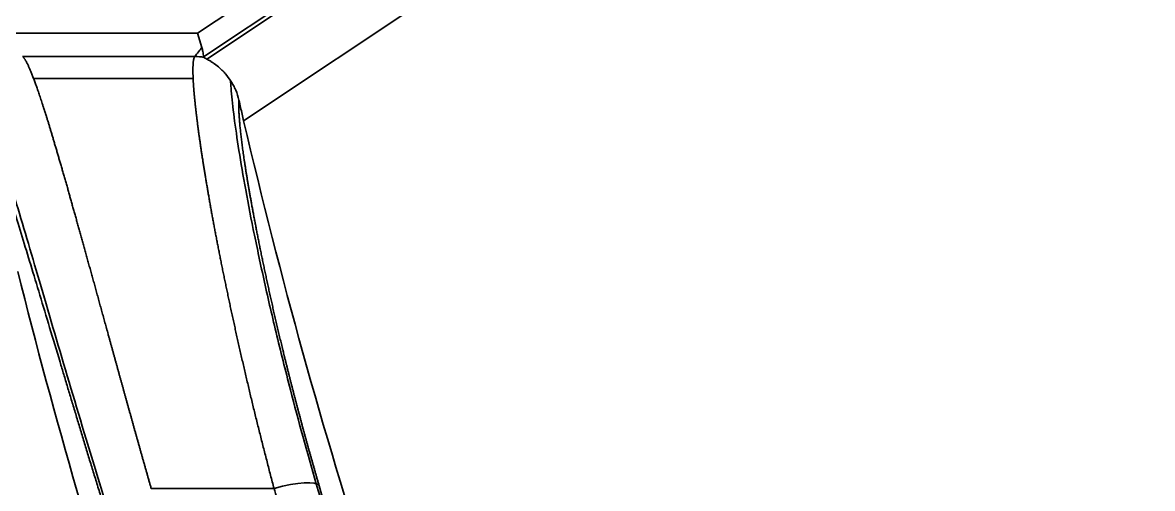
# Model space of a CAD drawing. Header units: millimetres. Extents: x 158 to 1533, y 732 to 1642.
# Drawn here: x 588.6 to 600.63, y 1045.9 to 1050.86 of the extents above; entities that cross this region are included whole.
import ezdxf

# ---------------------------------------------------------------- set-up
doc = ezdxf.new("R2010")
doc.units = ezdxf.units.MM
doc.layers.add('1', color=7, linetype='Continuous', true_color=0xffffff)

msp = doc.modelspace()

# ---------------------------------------------------------------- linework, layer by layer
at = {"layer": '1', "color": 7, "linetype": 'Continuous', "lineweight": 35}
for p, q in [((590.462, 1050.746), (598.269, 1055.951)), ((590.524, 1050.494), (598.343, 1055.706)), ((598.365, 1055.673), (590.561, 1050.47)), ((598.788, 1055.038), (590.952, 1049.814)), ((588.29, 1050.746), (590.462, 1050.746)), ((590.508, 1050.595), (590.462, 1050.746)), ((590.432, 1050.499), (588.599, 1050.499)), ((588.715, 1050.266), (590.414, 1050.266)), ((591.276, 1045.902), (589.967, 1045.902))]:
    msp.add_line(p, q, dxfattribs=at)
for centre, major_axis, ratio, start_param, end_param in [((590.432, 1049.997), (0.393, -0.313), 0.997766, 2.050492, 2.241432), ((591.276, 1045.784), (0.482, 0.141), 0.227382, 0.053725, 1.504657)]:
    msp.add_ellipse(centre, major_axis=major_axis, ratio=ratio, start_param=start_param, end_param=end_param, dxfattribs=at)
for points in [[(590.432, 1050.499), (590.457, 1050.531), (590.483, 1050.563), (590.508, 1050.595)], [(590.524, 1050.494), (590.524, 1050.493), (590.525, 1050.491), (590.527, 1050.49)]]:
    msp.add_open_spline(points, degree=3, dxfattribs=at)
for points, knots in [([(590.508, 1050.595), (590.512, 1050.581), (590.515, 1050.567), (590.521, 1050.534), (590.523, 1050.514), (590.524, 1050.494)], [0, 0, 0, 0, 0.433166, 0.433166, 1, 1, 1, 1]), ([(588.599, 1050.499), (588.6, 1050.498), (588.603, 1050.495), (588.608, 1050.49), (588.612, 1050.484), (588.617, 1050.477), (588.622, 1050.47), (588.628, 1050.461), (588.633, 1050.452), (588.639, 1050.442), (588.645, 1050.431), (588.651, 1050.419), (588.657, 1050.406), (588.663, 1050.392), (588.67, 1050.378), (588.676, 1050.362), (588.683, 1050.346), (588.69, 1050.329), (588.698, 1050.311), (588.705, 1050.292), (588.713, 1050.272), (588.721, 1050.252), (588.729, 1050.23), (588.737, 1050.208), (588.745, 1050.184), (588.754, 1050.16), (588.762, 1050.135), (588.771, 1050.109), (588.78, 1050.083), (588.789, 1050.055), (588.799, 1050.027), (588.808, 1049.997), (588.818, 1049.967), (588.828, 1049.936), (588.838, 1049.904), (588.849, 1049.872), (588.859, 1049.838), (588.87, 1049.804), (588.881, 1049.768), (588.892, 1049.732), (588.903, 1049.695), (588.914, 1049.658), (588.926, 1049.619), (588.937, 1049.58), (588.949, 1049.539), (588.962, 1049.498), (588.974, 1049.456), (588.986, 1049.414), (588.999, 1049.37), (589.012, 1049.326), (589.025, 1049.281), (589.038, 1049.235), (589.051, 1049.188), (589.065, 1049.141), (589.076, 1049.102), (589.085, 1049.071), (589.091, 1049.049), (589.097, 1049.028), (589.103, 1049.006), (589.109, 1048.983), (589.116, 1048.961), (589.122, 1048.939), (589.128, 1048.916), (589.135, 1048.893), (589.141, 1048.87), (589.148, 1048.847), (589.154, 1048.824), (589.161, 1048.8), (589.168, 1048.777), (589.174, 1048.753), (589.181, 1048.729), (589.188, 1048.705), (589.195, 1048.68), (589.201, 1048.656), (589.208, 1048.631), (589.215, 1048.606), (589.222, 1048.581), (589.229, 1048.556), (589.236, 1048.531), (589.243, 1048.505), (589.25, 1048.48), (589.258, 1048.454), (589.265, 1048.428), (589.272, 1048.402), (589.279, 1048.375), (589.287, 1048.349), (589.294, 1048.322), (589.302, 1048.295), (589.309, 1048.268), (589.317, 1048.241), (589.324, 1048.214), (589.332, 1048.187), (589.339, 1048.159), (589.347, 1048.131), (589.355, 1048.103), (589.363, 1048.075), (589.37, 1048.047), (589.378, 1048.019), (589.386, 1047.99), (589.394, 1047.961), (589.402, 1047.932), (589.41, 1047.903), (589.418, 1047.874), (589.426, 1047.845), (589.434, 1047.815), (589.442, 1047.786), (589.451, 1047.756), (589.459, 1047.726), (589.467, 1047.696), (589.476, 1047.666), (589.484, 1047.635), (589.492, 1047.605), (589.501, 1047.574), (589.509, 1047.543), (589.518, 1047.512), (589.527, 1047.481), (589.535, 1047.449), (589.544, 1047.418), (589.553, 1047.386), (589.561, 1047.355), (589.57, 1047.323), (589.579, 1047.291), (589.588, 1047.259), (589.597, 1047.226), (589.606, 1047.194), (589.615, 1047.161), (589.624, 1047.128), (589.633, 1047.096), (589.642, 1047.063), (589.651, 1047.029), (589.661, 1046.996), (589.67, 1046.963), (589.679, 1046.929), (589.689, 1046.896), (589.698, 1046.862), (589.707, 1046.828), (589.717, 1046.794), (589.726, 1046.759), (589.736, 1046.725), (589.746, 1046.691), (589.755, 1046.656), (589.765, 1046.621), (589.775, 1046.587), (589.784, 1046.552), (589.794, 1046.516), (589.804, 1046.481), (589.814, 1046.446), (589.824, 1046.41), (589.834, 1046.375), (589.844, 1046.339), (589.854, 1046.303), (589.864, 1046.268), (589.874, 1046.231), (589.884, 1046.195), (589.895, 1046.159), (589.905, 1046.123), (589.915, 1046.086), (589.926, 1046.05), (589.936, 1046.013), (589.946, 1045.976), (589.957, 1045.939), (589.964, 1045.915), (589.967, 1045.902)], [0, 0, 0, 0, 0.009142, 0.018296, 0.02746, 0.036635, 0.045822, 0.055019, 0.064228, 0.073447, 0.082678, 0.091921, 0.101174, 0.11044, 0.119716, 0.129004, 0.138304, 0.147615, 0.156938, 0.166273, 0.175619, 0.184977, 0.194347, 0.203729, 0.213123, 0.222529, 0.231947, 0.241378, 0.25082, 0.260274, 0.269741, 0.27922, 0.288712, 0.298216, 0.307732, 0.317261, 0.326803, 0.336357, 0.345923, 0.355503, 0.365095, 0.3747, 0.384318, 0.393948, 0.403592, 0.413248, 0.422918, 0.432601, 0.442296, 0.452005, 0.461727, 0.471463, 0.481211, 0.490973, 0.500749, 0.505052, 0.509363, 0.51368, 0.518003, 0.522334, 0.526671, 0.531015, 0.535365, 0.539723, 0.544087, 0.548457, 0.552835, 0.557219, 0.56161, 0.566008, 0.570413, 0.574824, 0.579243, 0.583667, 0.588099, 0.592538, 0.596983, 0.601435, 0.605894, 0.61036, 0.614832, 0.619311, 0.623797, 0.62829, 0.63279, 0.637297, 0.64181, 0.64633, 0.650857, 0.655391, 0.659932, 0.664479, 0.669034, 0.673595, 0.678163, 0.682738, 0.68732, 0.691908, 0.696504, 0.701106, 0.705716, 0.710332, 0.714955, 0.719585, 0.724222, 0.728865, 0.733516, 0.738173, 0.742838, 0.747509, 0.752187, 0.756872, 0.761564, 0.766263, 0.770969, 0.775682, 0.780401, 0.785128, 0.789861, 0.794602, 0.799349, 0.804104, 0.808865, 0.813633, 0.818408, 0.82319, 0.827979, 0.832775, 0.837578, 0.842388, 0.847205, 0.852029, 0.85686, 0.861698, 0.866543, 0.871395, 0.876253, 0.881119, 0.885992, 0.890872, 0.895758, 0.900652, 0.905553, 0.91046, 0.915375, 0.920297, 0.925226, 0.930161, 0.935104, 0.940054, 0.945011, 0.949975, 0.954946, 0.959923, 0.964908, 0.9699, 0.974899, 0.979905, 0.984918, 0.989939, 0.994966, 1, 1, 1, 1]), ([(591.276, 1045.902), (591.27, 1045.926), (591.257, 1045.973), (591.238, 1046.044), (591.22, 1046.115), (591.202, 1046.185), (591.183, 1046.255), (591.166, 1046.325), (591.148, 1046.394), (591.131, 1046.464), (591.113, 1046.532), (591.096, 1046.601), (591.079, 1046.669), (591.063, 1046.736), (591.046, 1046.804), (591.03, 1046.871), (591.014, 1046.937), (590.999, 1047.003), (590.983, 1047.069), (590.968, 1047.134), (590.953, 1047.199), (590.938, 1047.264), (590.923, 1047.328), (590.909, 1047.391), (590.894, 1047.454), (590.88, 1047.517), (590.867, 1047.579), (590.853, 1047.641), (590.839, 1047.702), (590.826, 1047.763), (590.813, 1047.823), (590.801, 1047.883), (590.788, 1047.942), (590.776, 1048), (590.764, 1048.058), (590.752, 1048.116), (590.74, 1048.173), (590.728, 1048.229), (590.717, 1048.285), (590.706, 1048.34), (590.695, 1048.395), (590.685, 1048.449), (590.674, 1048.503), (590.664, 1048.555), (590.654, 1048.608), (590.644, 1048.659), (590.635, 1048.71), (590.625, 1048.761), (590.616, 1048.811), (590.607, 1048.86), (590.598, 1048.908), (590.59, 1048.956), (590.582, 1049.004), (590.573, 1049.05), (590.567, 1049.088), (590.562, 1049.119), (590.558, 1049.142), (590.554, 1049.164), (590.55, 1049.187), (590.547, 1049.209), (590.543, 1049.231), (590.539, 1049.253), (590.536, 1049.275), (590.532, 1049.296), (590.529, 1049.318), (590.526, 1049.339), (590.522, 1049.36), (590.519, 1049.381), (590.516, 1049.402), (590.512, 1049.422), (590.509, 1049.443), (590.506, 1049.463), (590.503, 1049.483), (590.5, 1049.503), (590.497, 1049.523), (590.494, 1049.543), (590.492, 1049.562), (590.489, 1049.581), (590.486, 1049.6), (590.483, 1049.619), (590.481, 1049.638), (590.478, 1049.656), (590.475, 1049.675), (590.473, 1049.693), (590.471, 1049.711), (590.468, 1049.729), (590.466, 1049.747), (590.464, 1049.764), (590.461, 1049.781), (590.459, 1049.798), (590.457, 1049.815), (590.455, 1049.832), (590.453, 1049.849), (590.451, 1049.865), (590.449, 1049.881), (590.447, 1049.897), (590.445, 1049.913), (590.443, 1049.928), (590.442, 1049.944), (590.44, 1049.959), (590.438, 1049.974), (590.437, 1049.989), (590.435, 1050.004), (590.434, 1050.018), (590.432, 1050.032), (590.431, 1050.046), (590.429, 1050.06), (590.428, 1050.074), (590.427, 1050.087), (590.426, 1050.1), (590.424, 1050.114), (590.423, 1050.126), (590.422, 1050.139), (590.421, 1050.151), (590.42, 1050.164), (590.419, 1050.176), (590.419, 1050.188), (590.418, 1050.199), (590.417, 1050.211), (590.416, 1050.222), (590.416, 1050.233), (590.415, 1050.244), (590.415, 1050.254), (590.414, 1050.265), (590.414, 1050.275), (590.413, 1050.285), (590.413, 1050.295), (590.413, 1050.304), (590.412, 1050.313), (590.412, 1050.323), (590.412, 1050.331), (590.412, 1050.34), (590.412, 1050.349), (590.412, 1050.357), (590.412, 1050.365), (590.412, 1050.373), (590.412, 1050.38), (590.412, 1050.388), (590.413, 1050.395), (590.413, 1050.402), (590.413, 1050.409), (590.414, 1050.415), (590.414, 1050.422), (590.415, 1050.428), (590.415, 1050.433), (590.416, 1050.439), (590.416, 1050.445), (590.417, 1050.45), (590.418, 1050.455), (590.419, 1050.46), (590.419, 1050.464), (590.42, 1050.468), (590.421, 1050.472), (590.422, 1050.476), (590.423, 1050.48), (590.424, 1050.483), (590.425, 1050.487), (590.427, 1050.49), (590.428, 1050.492), (590.429, 1050.495), (590.431, 1050.497), (590.431, 1050.498), (590.432, 1050.499)], [0, 0, 0, 0, 0.00972, 0.019428, 0.029123, 0.038806, 0.048476, 0.058134, 0.067779, 0.077413, 0.087034, 0.096644, 0.106241, 0.115826, 0.1254, 0.134961, 0.144511, 0.154049, 0.163576, 0.173091, 0.182595, 0.192087, 0.201568, 0.211037, 0.220496, 0.229943, 0.23938, 0.248805, 0.258219, 0.267623, 0.277016, 0.286398, 0.295769, 0.30513, 0.31448, 0.32382, 0.33315, 0.342469, 0.351779, 0.361078, 0.370367, 0.379646, 0.388915, 0.398174, 0.407423, 0.416663, 0.425893, 0.435114, 0.444325, 0.453527, 0.46272, 0.471903, 0.481077, 0.490242, 0.499398, 0.504005, 0.508614, 0.513223, 0.517834, 0.522445, 0.527058, 0.531672, 0.536286, 0.540902, 0.545519, 0.550137, 0.554756, 0.559377, 0.563998, 0.56862, 0.573244, 0.577869, 0.582495, 0.587122, 0.591751, 0.59638, 0.601011, 0.605643, 0.610277, 0.614911, 0.619547, 0.624184, 0.628822, 0.633462, 0.638102, 0.642745, 0.647388, 0.652033, 0.656679, 0.661326, 0.665975, 0.670625, 0.675276, 0.679929, 0.684583, 0.689239, 0.693896, 0.698554, 0.703214, 0.707875, 0.712537, 0.717201, 0.721867, 0.726534, 0.731202, 0.735872, 0.740543, 0.745216, 0.74989, 0.754566, 0.759243, 0.763922, 0.768602, 0.773284, 0.777968, 0.782653, 0.787339, 0.792028, 0.796717, 0.801409, 0.806102, 0.810796, 0.815492, 0.82019, 0.82489, 0.829591, 0.834293, 0.838998, 0.843704, 0.848412, 0.853121, 0.857832, 0.862545, 0.86726, 0.871976, 0.876694, 0.881414, 0.886135, 0.890859, 0.895584, 0.900311, 0.905039, 0.90977, 0.914502, 0.919236, 0.923972, 0.928709, 0.933449, 0.93819, 0.942934, 0.947679, 0.952426, 0.957174, 0.961925, 0.966678, 0.971432, 0.976189, 0.980947, 0.985707, 0.99047, 0.995234, 1, 1, 1, 1]), ([(590.527, 1050.49), (590.529, 1050.488), (590.532, 1050.486), (590.54, 1050.482), (590.545, 1050.479), (590.561, 1050.47), (590.574, 1050.463), (590.597, 1050.45), (590.605, 1050.445), (590.623, 1050.433), (590.632, 1050.427), (590.659, 1050.408), (590.679, 1050.392), (590.709, 1050.366), (590.719, 1050.356), (590.739, 1050.336), (590.749, 1050.325), (590.779, 1050.29), (590.799, 1050.264), (590.826, 1050.221), (590.835, 1050.206), (590.852, 1050.174), (590.86, 1050.158), (590.882, 1050.107), (590.894, 1050.071), (590.902, 1050.033)], [0, 0, 0, 0, 0.0625, 0.0625, 0.125, 0.125, 0.25, 0.25, 0.3125, 0.3125, 0.375, 0.375, 0.5, 0.5, 0.5625, 0.5625, 0.625, 0.625, 0.75, 0.75, 0.8125, 0.8125, 0.875, 0.875, 1, 1, 1, 1]), ([(589.503, 1045.679), (589.425, 1045.931), (589.349, 1046.182), (589.165, 1046.794), (589.06, 1047.148), (588.859, 1047.829), (588.764, 1048.155), (588.589, 1048.748), (588.508, 1049.019), (588.396, 1049.385), (588.361, 1049.5), (588.294, 1049.71), (588.262, 1049.807), (588.196, 1050.003), (588.163, 1050.098), (588.132, 1050.179)], [0, 0, 0, 0, 0.125177, 0.125177, 0.31461, 0.31461, 0.504043, 0.504043, 0.693476, 0.693476, 0.788192, 0.788192, 0.882909, 0.882909, 1, 1, 1, 1]), ([(590.812, 1050.243), (590.814, 1050.218), (590.815, 1050.191), (590.824, 1050.085), (590.833, 1049.993), (590.872, 1049.682), (590.911, 1049.43), (590.991, 1048.986), (591.021, 1048.826), (591.089, 1048.491), (591.126, 1048.316), (591.206, 1047.95), (591.25, 1047.76), (591.345, 1047.364), (591.396, 1047.159), (591.534, 1046.626), (591.626, 1046.293), (591.725, 1045.951)], [0, 0, 0, 0, 0.041081, 0.041081, 0.153068, 0.153068, 0.377044, 0.377044, 0.489031, 0.489031, 0.601019, 0.601019, 0.713007, 0.713007, 0.824995, 0.824995, 1, 1, 1, 1]), ([(590.902, 1050.033), (590.902, 1050.029), (590.901, 1050.02), (590.901, 1050.007), (590.901, 1049.993), (590.9, 1049.977), (590.9, 1049.961), (590.901, 1049.945), (590.901, 1049.927), (590.902, 1049.908), (590.903, 1049.889), (590.904, 1049.869), (590.906, 1049.848), (590.907, 1049.826), (590.909, 1049.804), (590.911, 1049.78), (590.913, 1049.756), (590.916, 1049.731), (590.918, 1049.705), (590.921, 1049.678), (590.925, 1049.651), (590.928, 1049.623), (590.932, 1049.593), (590.935, 1049.563), (590.939, 1049.533), (590.944, 1049.501), (590.948, 1049.469), (590.953, 1049.435), (590.958, 1049.401), (590.963, 1049.366), (590.969, 1049.331), (590.974, 1049.294), (590.98, 1049.257), (590.986, 1049.219), (590.993, 1049.18), (591, 1049.14), (591.006, 1049.099), (591.014, 1049.058), (591.021, 1049.016), (591.029, 1048.973), (591.036, 1048.929), (591.045, 1048.884), (591.053, 1048.839), (591.062, 1048.792), (591.071, 1048.745), (591.08, 1048.698), (591.089, 1048.649), (591.097, 1048.607), (591.104, 1048.573), (591.11, 1048.546), (591.115, 1048.518), (591.12, 1048.491), (591.126, 1048.464), (591.131, 1048.436), (591.137, 1048.409), (591.143, 1048.381), (591.149, 1048.354), (591.154, 1048.326), (591.16, 1048.298), (591.166, 1048.27), (591.172, 1048.241), (591.178, 1048.213), (591.184, 1048.185), (591.19, 1048.156), (591.196, 1048.127), (591.203, 1048.099), (591.209, 1048.07), (591.215, 1048.041), (591.222, 1048.012), (591.228, 1047.983), (591.234, 1047.953), (591.241, 1047.924), (591.248, 1047.894), (591.254, 1047.865), (591.261, 1047.835), (591.268, 1047.805), (591.275, 1047.775), (591.282, 1047.745), (591.289, 1047.715), (591.296, 1047.685), (591.303, 1047.655), (591.31, 1047.624), (591.317, 1047.594), (591.324, 1047.563), (591.331, 1047.532), (591.339, 1047.501), (591.346, 1047.47), (591.354, 1047.439), (591.361, 1047.408), (591.369, 1047.377), (591.377, 1047.345), (591.384, 1047.314), (591.392, 1047.282), (591.4, 1047.25), (591.408, 1047.218), (591.416, 1047.186), (591.424, 1047.154), (591.432, 1047.122), (591.44, 1047.09), (591.448, 1047.057), (591.457, 1047.025), (591.465, 1046.992), (591.473, 1046.96), (591.482, 1046.927), (591.49, 1046.894), (591.499, 1046.861), (591.508, 1046.828), (591.516, 1046.795), (591.525, 1046.761), (591.534, 1046.728), (591.543, 1046.694), (591.552, 1046.661), (591.561, 1046.627), (591.57, 1046.593), (591.579, 1046.559), (591.588, 1046.525), (591.598, 1046.491), (591.607, 1046.456), (591.617, 1046.422), (591.626, 1046.388), (591.636, 1046.353), (591.645, 1046.318), (591.655, 1046.283), (591.665, 1046.249), (591.675, 1046.214), (591.685, 1046.178), (591.695, 1046.143), (591.705, 1046.108), (591.715, 1046.072), (591.725, 1046.037), (591.735, 1046.001), (591.746, 1045.966), (591.753, 1045.942), (591.756, 1045.93)], [0, 0, 0, 0, 0.010935, 0.02184, 0.032716, 0.043564, 0.054388, 0.065188, 0.075966, 0.086725, 0.097466, 0.108191, 0.118902, 0.1296, 0.140289, 0.150969, 0.161643, 0.172312, 0.182979, 0.193644, 0.204311, 0.214981, 0.225657, 0.236338, 0.247029, 0.25773, 0.268444, 0.279172, 0.289917, 0.300679, 0.311462, 0.322266, 0.333093, 0.343946, 0.354826, 0.365735, 0.376674, 0.387646, 0.398651, 0.409693, 0.420772, 0.431889, 0.443048, 0.454248, 0.465493, 0.476783, 0.48812, 0.499506, 0.505641, 0.511762, 0.517871, 0.523968, 0.530052, 0.536123, 0.542183, 0.548231, 0.554268, 0.560293, 0.566308, 0.572312, 0.578305, 0.584289, 0.590262, 0.596226, 0.60218, 0.608125, 0.614062, 0.619989, 0.625908, 0.63182, 0.637723, 0.643619, 0.649507, 0.655389, 0.661264, 0.667132, 0.672994, 0.67885, 0.684701, 0.690546, 0.696386, 0.702221, 0.708052, 0.713878, 0.7197, 0.725519, 0.731334, 0.737146, 0.742955, 0.748762, 0.754566, 0.760368, 0.766169, 0.771967, 0.777765, 0.783562, 0.789358, 0.795154, 0.80095, 0.806746, 0.812543, 0.81834, 0.824139, 0.829939, 0.83574, 0.841544, 0.847349, 0.853157, 0.858968, 0.864782, 0.8706, 0.876421, 0.882246, 0.888075, 0.893909, 0.899747, 0.905591, 0.91144, 0.917294, 0.923154, 0.929021, 0.934894, 0.940773, 0.94666, 0.952554, 0.958456, 0.964365, 0.970282, 0.976208, 0.982142, 0.988086, 0.994038, 1, 1, 1, 1]), ([(590.952, 1049.814), (590.941, 1049.861), (590.93, 1049.908), (590.914, 1049.981), (590.908, 1050.007), (590.902, 1050.033)], [0, 0, 0, 0, 0.637049, 0.637049, 1, 1, 1, 1]), ([(589.486, 1045.641), (589.479, 1045.665), (589.463, 1045.715), (589.441, 1045.788), (589.418, 1045.862), (589.396, 1045.935), (589.373, 1046.007), (589.351, 1046.079), (589.329, 1046.151), (589.307, 1046.222), (589.286, 1046.293), (589.264, 1046.364), (589.243, 1046.434), (589.221, 1046.504), (589.2, 1046.574), (589.179, 1046.643), (589.159, 1046.711), (589.138, 1046.78), (589.117, 1046.848), (589.097, 1046.915), (589.077, 1046.982), (589.057, 1047.049), (589.037, 1047.115), (589.017, 1047.181), (588.966, 1047.351), (588.886, 1047.616), (588.782, 1047.962), (588.684, 1048.285), (588.593, 1048.584), (588.507, 1048.858), (588.429, 1049.103), (588.357, 1049.318), (588.312, 1049.445), (588.288, 1049.51), (588.284, 1049.522), (588.279, 1049.534), (588.275, 1049.547), (588.27, 1049.559), (588.266, 1049.57), (588.261, 1049.582), (588.257, 1049.593), (588.253, 1049.604), (588.248, 1049.615), (588.244, 1049.626), (588.24, 1049.636), (588.236, 1049.647), (588.232, 1049.657), (588.228, 1049.667), (588.224, 1049.676), (588.22, 1049.686), (588.216, 1049.695), (588.212, 1049.704), (588.208, 1049.713), (588.205, 1049.721), (588.201, 1049.73), (588.197, 1049.738), (588.194, 1049.746), (588.19, 1049.754), (588.187, 1049.761), (588.183, 1049.769), (588.18, 1049.776), (588.176, 1049.783), (588.173, 1049.79), (588.17, 1049.796), (588.166, 1049.802), (588.163, 1049.808), (588.16, 1049.814), (588.157, 1049.82), (588.154, 1049.826), (588.151, 1049.831), (588.148, 1049.836), (588.145, 1049.841), (588.142, 1049.845), (588.139, 1049.85), (588.137, 1049.854), (588.134, 1049.858), (588.131, 1049.862), (588.129, 1049.865), (588.126, 1049.869), (588.124, 1049.872), (588.121, 1049.875), (588.119, 1049.878), (588.116, 1049.88), (588.114, 1049.883), (588.112, 1049.885), (588.11, 1049.886), (588.109, 1049.887)], [0, 0, 0, 0, 0.010999, 0.021973, 0.032926, 0.043858, 0.054771, 0.065669, 0.076551, 0.087421, 0.098281, 0.109131, 0.119975, 0.130814, 0.14165, 0.152485, 0.163321, 0.17416, 0.185003, 0.195854, 0.206713, 0.217583, 0.228466, 0.239362, 0.250276, 0.313092, 0.375277, 0.437212, 0.499283, 0.561812, 0.624021, 0.686322, 0.749129, 0.753943, 0.758751, 0.763553, 0.768349, 0.77314, 0.777924, 0.782704, 0.787478, 0.792247, 0.797012, 0.801772, 0.806527, 0.811278, 0.816025, 0.820768, 0.825508, 0.830244, 0.834976, 0.839706, 0.844433, 0.849156, 0.853877, 0.858596, 0.863313, 0.868027, 0.87274, 0.877451, 0.882161, 0.88687, 0.891577, 0.896284, 0.90099, 0.905695, 0.9104, 0.915105, 0.91981, 0.924516, 0.929222, 0.933928, 0.938636, 0.943345, 0.948054, 0.952766, 0.957478, 0.962193, 0.96691, 0.971629, 0.97635, 0.981074, 0.985801, 0.990531, 0.995264, 1, 1, 1, 1]), ([(590.952, 1049.814), (591.737, 1046.483), (593.324, 1041.425), (597.015, 1034.64), (601.214, 1026.92), (604.348, 1016.605), (606.416, 1003.674), (607.775, 994.798), (607.775, 989.829)], [0, 0, 0, 0, 0.174329, 0.278271, 0.382214, 0.577297, 0.772381, 1, 1, 1, 1]), ([(605.056, 989.829), (605.056, 994.528), (603.741, 1003.23), (601.664, 1016.093), (598.699, 1025.847), (594.671, 1033.262), (590.982, 1040.034), (589.331, 1045.083), (588.547, 1048.211)], [0, 0, 0, 0, 0.231371, 0.42967, 0.627968, 0.733624, 0.83928, 1, 1, 1, 1]), ([(592.192, 989.829), (592.192, 994.528), (590.877, 1003.23), (588.8, 1016.093), (585.835, 1025.847), (581.807, 1033.262), (578.262, 1039.771), (576.649, 1044.536), (575.9, 1047.369)], [0, 0, 0, 0, 0.234763, 0.435969, 0.637175, 0.74438, 0.851584, 1, 1, 1, 1]), ([(578.713, 1047.369), (579.391, 1044.917), (580.877, 1040.659), (584.151, 1034.64), (588.35, 1026.92), (591.484, 1016.605), (593.552, 1003.674), (594.911, 994.798), (594.911, 989.829)], [0, 0, 0, 0, 0.137099, 0.245729, 0.354358, 0.558237, 0.762117, 1, 1, 1, 1]), ([(591.725, 1045.951), (591.833, 1045.579), (591.946, 1045.207), (592.583, 1043.185), (593.192, 1041.558), (594.62, 1038.365), (595.435, 1036.798), (597.096, 1033.667), (597.942, 1032.103), (599.121, 1029.722), (599.499, 1028.921), (600.205, 1027.309), (600.535, 1026.497), (601.461, 1024.046), (601.996, 1022.392), (603.416, 1017.383), (604.114, 1013.981), (605.008, 1008.833), (605.28, 1007.109), (605.813, 1003.655), (606.082, 1001.927), (606.446, 999.323), (606.56, 998.453), (606.766, 996.707), (606.858, 995.831), (607.082, 993.247), (607.169, 991.539), (607.169, 989.829)], [0, 0, 0, 0, 0.020013, 0.020013, 0.109311, 0.109311, 0.198608, 0.198608, 0.287906, 0.287906, 0.332555, 0.332555, 0.377204, 0.377204, 0.466501, 0.466501, 0.645096, 0.645096, 0.734394, 0.734394, 0.823692, 0.823692, 0.86834, 0.86834, 0.912989, 0.912989, 1, 1, 1, 1]), ([(606.692, 989.829), (606.692, 989.903), (606.692, 990.05), (606.69, 990.273), (606.688, 990.496), (606.684, 990.721), (606.68, 990.947), (606.674, 991.174), (606.668, 991.402), (606.66, 991.632), (606.652, 991.863), (606.643, 992.095), (606.632, 992.329), (606.621, 992.564), (606.608, 992.8), (606.595, 993.038), (606.58, 993.276), (606.551, 993.727), (606.502, 994.399), (606.425, 995.302), (606.334, 996.233), (606.25, 997.001), (606.181, 997.601), (606.129, 998.027), (606.075, 998.465), (606.017, 998.915), (605.956, 999.378), (605.892, 999.853), (605.824, 1000.34), (605.745, 1000.9), (605.646, 1001.578), (605.522, 1002.416), (605.373, 1003.398), (605.163, 1004.777), (604.918, 1006.363), (604.626, 1008.205), (604.339, 1009.945), (604.02, 1011.768), (603.688, 1013.537), (603.321, 1015.341), (602.929, 1017.104), (602.614, 1018.395), (602.409, 1019.188), (602.324, 1019.513), (602.237, 1019.836), (602.15, 1020.156), (602.062, 1020.475), (601.972, 1020.791), (601.882, 1021.105), (601.79, 1021.417), (601.698, 1021.726), (601.605, 1022.034), (601.511, 1022.339), (601.415, 1022.642), (601.319, 1022.943), (601.222, 1023.241), (601.124, 1023.538), (601.025, 1023.832), (600.925, 1024.124), (600.824, 1024.414), (600.722, 1024.702), (600.619, 1024.987), (600.515, 1025.27), (600.41, 1025.552), (600.28, 1025.893), (600.123, 1026.297), (599.934, 1026.767), (599.736, 1027.244), (599.529, 1027.727), (599.314, 1028.218), (599.089, 1028.715), (598.775, 1029.396), (598.352, 1030.278), (597.803, 1031.379), (597.38, 1032.197), (597.103, 1032.725), (596.984, 1032.951), (596.849, 1033.208), (596.697, 1033.494), (596.529, 1033.811), (596.294, 1034.253), (596.019, 1034.77), (595.732, 1035.312), (595.469, 1035.811), (595.214, 1036.299), (594.95, 1036.81), (594.701, 1037.3), (594.465, 1037.769), (594.245, 1038.216), (594.038, 1038.642), (593.891, 1038.953), (593.797, 1039.154), (593.751, 1039.252), (593.706, 1039.351), (593.66, 1039.449), (593.615, 1039.548), (593.57, 1039.647), (593.526, 1039.747), (593.481, 1039.846), (593.437, 1039.946), (593.393, 1040.045), (593.35, 1040.145), (593.306, 1040.245), (593.263, 1040.346), (593.22, 1040.446), (593.177, 1040.547), (593.134, 1040.648), (593.092, 1040.749), (593.049, 1040.85), (593.007, 1040.951), (592.966, 1041.052), (592.924, 1041.154), (592.883, 1041.256), (592.841, 1041.358), (592.801, 1041.46), (592.76, 1041.562), (592.719, 1041.665), (592.679, 1041.767), (592.639, 1041.87), (592.599, 1041.973), (592.559, 1042.076), (592.52, 1042.18), (592.481, 1042.283), (592.442, 1042.387), (592.403, 1042.491), (592.364, 1042.595), (592.326, 1042.699), (592.288, 1042.803), (592.25, 1042.908), (592.212, 1043.012), (592.175, 1043.117), (592.138, 1043.222), (592.101, 1043.328), (592.064, 1043.433), (592.027, 1043.538), (591.991, 1043.644), (591.954, 1043.75), (591.918, 1043.856), (591.883, 1043.962), (591.847, 1044.069), (591.812, 1044.175), (591.777, 1044.282), (591.742, 1044.389), (591.707, 1044.496), (591.673, 1044.603), (591.638, 1044.71), (591.604, 1044.818), (591.571, 1044.926), (591.537, 1045.033), (591.504, 1045.141), (591.47, 1045.25), (591.437, 1045.358), (591.405, 1045.467), (591.372, 1045.575), (591.34, 1045.684), (591.308, 1045.793), (591.287, 1045.866), (591.276, 1045.902)], [0, 0, 0, 0, 0.003728, 0.007477, 0.011248, 0.015041, 0.018856, 0.022693, 0.026552, 0.030433, 0.034336, 0.038262, 0.04221, 0.046181, 0.050174, 0.054189, 0.058227, 0.062288, 0.077068, 0.092359, 0.108163, 0.124483, 0.131515, 0.138759, 0.146217, 0.153887, 0.161771, 0.169868, 0.178179, 0.186703, 0.198554, 0.212876, 0.229669, 0.248932, 0.283639, 0.311111, 0.343679, 0.373213, 0.405184, 0.435237, 0.466928, 0.497232, 0.502977, 0.508691, 0.514374, 0.520027, 0.525648, 0.531239, 0.536799, 0.542328, 0.547828, 0.553297, 0.558735, 0.564144, 0.569523, 0.574873, 0.580193, 0.585483, 0.590744, 0.595976, 0.601179, 0.606353, 0.611498, 0.616614, 0.621703, 0.630174, 0.638812, 0.647618, 0.656592, 0.665736, 0.67505, 0.684535, 0.704161, 0.725182, 0.747601, 0.751388, 0.755762, 0.760724, 0.766273, 0.772409, 0.779133, 0.791967, 0.802477, 0.810663, 0.820954, 0.830813, 0.840242, 0.84924, 0.857808, 0.865947, 0.873657, 0.875521, 0.877386, 0.879253, 0.88112, 0.88299, 0.88486, 0.886732, 0.888605, 0.89048, 0.892356, 0.894234, 0.896113, 0.897993, 0.899875, 0.901758, 0.903643, 0.905529, 0.907417, 0.909307, 0.911197, 0.91309, 0.914984, 0.916879, 0.918776, 0.920675, 0.922575, 0.924477, 0.92638, 0.928285, 0.930192, 0.9321, 0.93401, 0.935921, 0.937834, 0.939749, 0.941666, 0.943584, 0.945504, 0.947426, 0.949349, 0.951275, 0.953201, 0.95513, 0.957061, 0.958993, 0.960927, 0.962863, 0.9648, 0.96674, 0.968681, 0.970624, 0.972569, 0.974516, 0.976465, 0.978416, 0.980368, 0.982323, 0.984279, 0.986237, 0.988198, 0.99016, 0.992124, 0.99409, 0.996058, 0.998028, 1, 1, 1, 1]), ([(591.756, 1045.93), (591.897, 1045.446), (592.047, 1044.955), (592.371, 1043.956), (592.545, 1043.448), (592.919, 1042.416), (593.12, 1041.892), (593.444, 1041.093), (593.556, 1040.825), (593.788, 1040.283), (593.908, 1040.011), (594.283, 1039.186), (594.55, 1038.626), (595.115, 1037.486), (595.413, 1036.905), (596.035, 1035.714), (596.359, 1035.105), (597.025, 1033.854), (597.368, 1033.211), (597.714, 1032.55), (597.714, 1032.55), (597.715, 1032.55), (597.715, 1032.549), (597.716, 1032.547), (597.718, 1032.543), (597.722, 1032.535), (597.731, 1032.519), (597.748, 1032.487), (597.781, 1032.422), (597.848, 1032.294), (597.982, 1032.037), (598.096, 1031.817), (598.321, 1031.378), (598.47, 1031.085), (598.909, 1030.207), (599.192, 1029.623), (599.596, 1028.749), (599.727, 1028.458), (599.982, 1027.877), (600.106, 1027.587), (600.468, 1026.718), (600.923, 1025.565), (601.533, 1023.854), (602.077, 1022.165), (602.563, 1020.504), (602.853, 1019.418), (602.991, 1018.88), (602.991, 1018.88), (602.991, 1018.879), (602.992, 1018.878), (602.992, 1018.876), (602.993, 1018.872), (602.995, 1018.864), (602.999, 1018.847), (603.008, 1018.814), (603.025, 1018.748), (603.058, 1018.616), (603.125, 1018.351), (603.255, 1017.822), (603.363, 1017.368), (603.574, 1016.461), (603.708, 1015.855), (604.093, 1014.039), (604.327, 1012.829), (604.764, 1010.409), (604.967, 1009.199), (605.356, 1006.782), (605.543, 1005.574), (605.913, 1003.163), (606.097, 1001.959), (606.442, 999.55), (606.602, 998.344), (606.876, 995.927), (606.99, 994.716), (607.149, 992.282), (607.194, 991.06), (607.194, 989.829)], [0, 0, 0, 0, 0.03125, 0.03125, 0.0625, 0.0625, 0.09375, 0.09375, 0.109375, 0.109375, 0.125, 0.125, 0.15625, 0.15625, 0.1875, 0.1875, 0.21875, 0.21875, 0.25, 0.25, 0.250015, 0.250015, 0.250031, 0.250061, 0.250122, 0.250244, 0.250488, 0.250977, 0.251953, 0.253906, 0.257812, 0.265625, 0.265625, 0.28125, 0.28125, 0.3125, 0.3125, 0.328125, 0.328125, 0.34375, 0.34375, 0.375, 0.40625, 0.4375, 0.46875, 0.5, 0.5, 0.500015, 0.500015, 0.500031, 0.500061, 0.500122, 0.500244, 0.500488, 0.500977, 0.501953, 0.503906, 0.507812, 0.515625, 0.53125, 0.53125, 0.5625, 0.5625, 0.625, 0.625, 0.6875, 0.6875, 0.75, 0.75, 0.8125, 0.8125, 0.875, 0.875, 0.9375, 0.9375, 1, 1, 1, 1])]:
    msp.add_open_spline(points, degree=3, knots=knots, dxfattribs=at)

doc.saveas('drawing.dxf')
